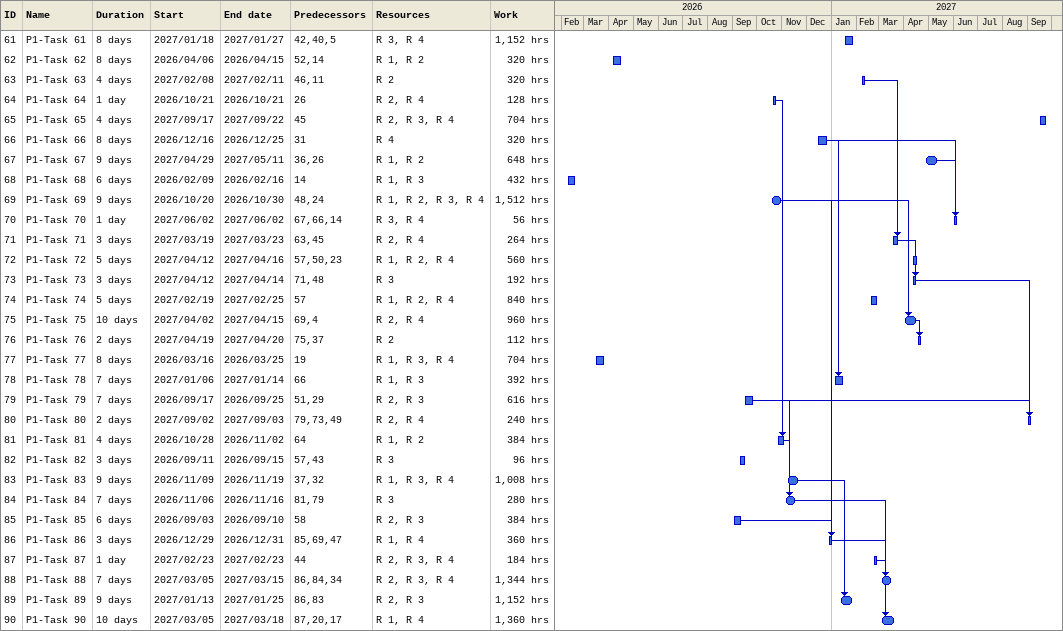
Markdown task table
| ID | Task | Duration | Start | Finish | Predecessors | Resources | Work (h) |
|---|---|---|---|---|---|---|---|
| 61 | P1-Task 61 | 8d | 2027-01-18 | 2027-01-27 | 42, 40, 5 | R 3, R 4 | 1152 |
| 62 | P1-Task 62 | 8d | 2026-04-06 | 2026-04-15 | 52, 14 | R 1, R 2 | 320 |
| 63 | P1-Task 63 | 4d | 2027-02-08 | 2027-02-11 | 46, 11 | R 2 | 320 |
| 64 | P1-Task 64 | 1d | 2026-10-21 | 2026-10-21 | 26 | R 2, R 4 | 128 |
| 65 | P1-Task 65 | 4d | 2027-09-17 | 2027-09-22 | 45 | R 2, R 3, R 4 | 704 |
| 66 | P1-Task 66 | 8d | 2026-12-16 | 2026-12-25 | 31 | R 4 | 320 |
| 67 | P1-Task 67 | 9d | 2027-04-29 | 2027-05-11 | 36, 26 | R 1, R 2 | 648 |
| 68 | P1-Task 68 | 6d | 2026-02-09 | 2026-02-16 | 14 | R 1, R 3 | 432 |
| 69 | P1-Task 69 | 9d | 2026-10-20 | 2026-10-30 | 48, 24 | R 1, R 2, R 3, R 4 | 1512 |
| 70 | P1-Task 70 | 1d | 2027-06-02 | 2027-06-02 | 67, 66, 14 | R 3, R 4 | 56 |
| 71 | P1-Task 71 | 3d | 2027-03-19 | 2027-03-23 | 63, 45 | R 2, R 4 | 264 |
| 72 | P1-Task 72 | 5d | 2027-04-12 | 2027-04-16 | 57, 50, 23 | R 1, R 2, R 4 | 560 |
| 73 | P1-Task 73 | 3d | 2027-04-12 | 2027-04-14 | 71, 48 | R 3 | 192 |
| 74 | P1-Task 74 | 5d | 2027-02-19 | 2027-02-25 | 57 | R 1, R 2, R 4 | 840 |
| 75 | P1-Task 75 | 10d | 2027-04-02 | 2027-04-15 | 69, 4 | R 2, R 4 | 960 |
| 76 | P1-Task 76 | 2d | 2027-04-19 | 2027-04-20 | 75, 37 | R 2 | 112 |
| 77 | P1-Task 77 | 8d | 2026-03-16 | 2026-03-25 | 19 | R 1, R 3, R 4 | 704 |
| 78 | P1-Task 78 | 7d | 2027-01-06 | 2027-01-14 | 66 | R 1, R 3 | 392 |
| 79 | P1-Task 79 | 7d | 2026-09-17 | 2026-09-25 | 51, 29 | R 2, R 3 | 616 |
| 80 | P1-Task 80 | 2d | 2027-09-02 | 2027-09-03 | 79, 73, 49 | R 2, R 4 | 240 |
| 81 | P1-Task 81 | 4d | 2026-10-28 | 2026-11-02 | 64 | R 1, R 2 | 384 |
| 82 | P1-Task 82 | 3d | 2026-09-11 | 2026-09-15 | 57, 43 | R 3 | 96 |
| 83 | P1-Task 83 | 9d | 2026-11-09 | 2026-11-19 | 37, 32 | R 1, R 3, R 4 | 1008 |
| 84 | P1-Task 84 | 7d | 2026-11-06 | 2026-11-16 | 81, 79 | R 3 | 280 |
| 85 | P1-Task 85 | 6d | 2026-09-03 | 2026-09-10 | 58 | R 2, R 3 | 384 |
| 86 | P1-Task 86 | 3d | 2026-12-29 | 2026-12-31 | 85, 69, 47 | R 1, R 4 | 360 |
| 87 | P1-Task 87 | 1d | 2027-02-23 | 2027-02-23 | 44 | R 2, R 3, R 4 | 184 |
| 88 | P1-Task 88 | 7d | 2027-03-05 | 2027-03-15 | 86, 84, 34 | R 2, R 3, R 4 | 1344 |
| 89 | P1-Task 89 | 9d | 2027-01-13 | 2027-01-25 | 86, 83 | R 2, R 3 | 1152 |
| 90 | P1-Task 90 | 10d | 2027-03-05 | 2027-03-18 | 87, 20, 17 | R 1, R 4 | 1360 |
